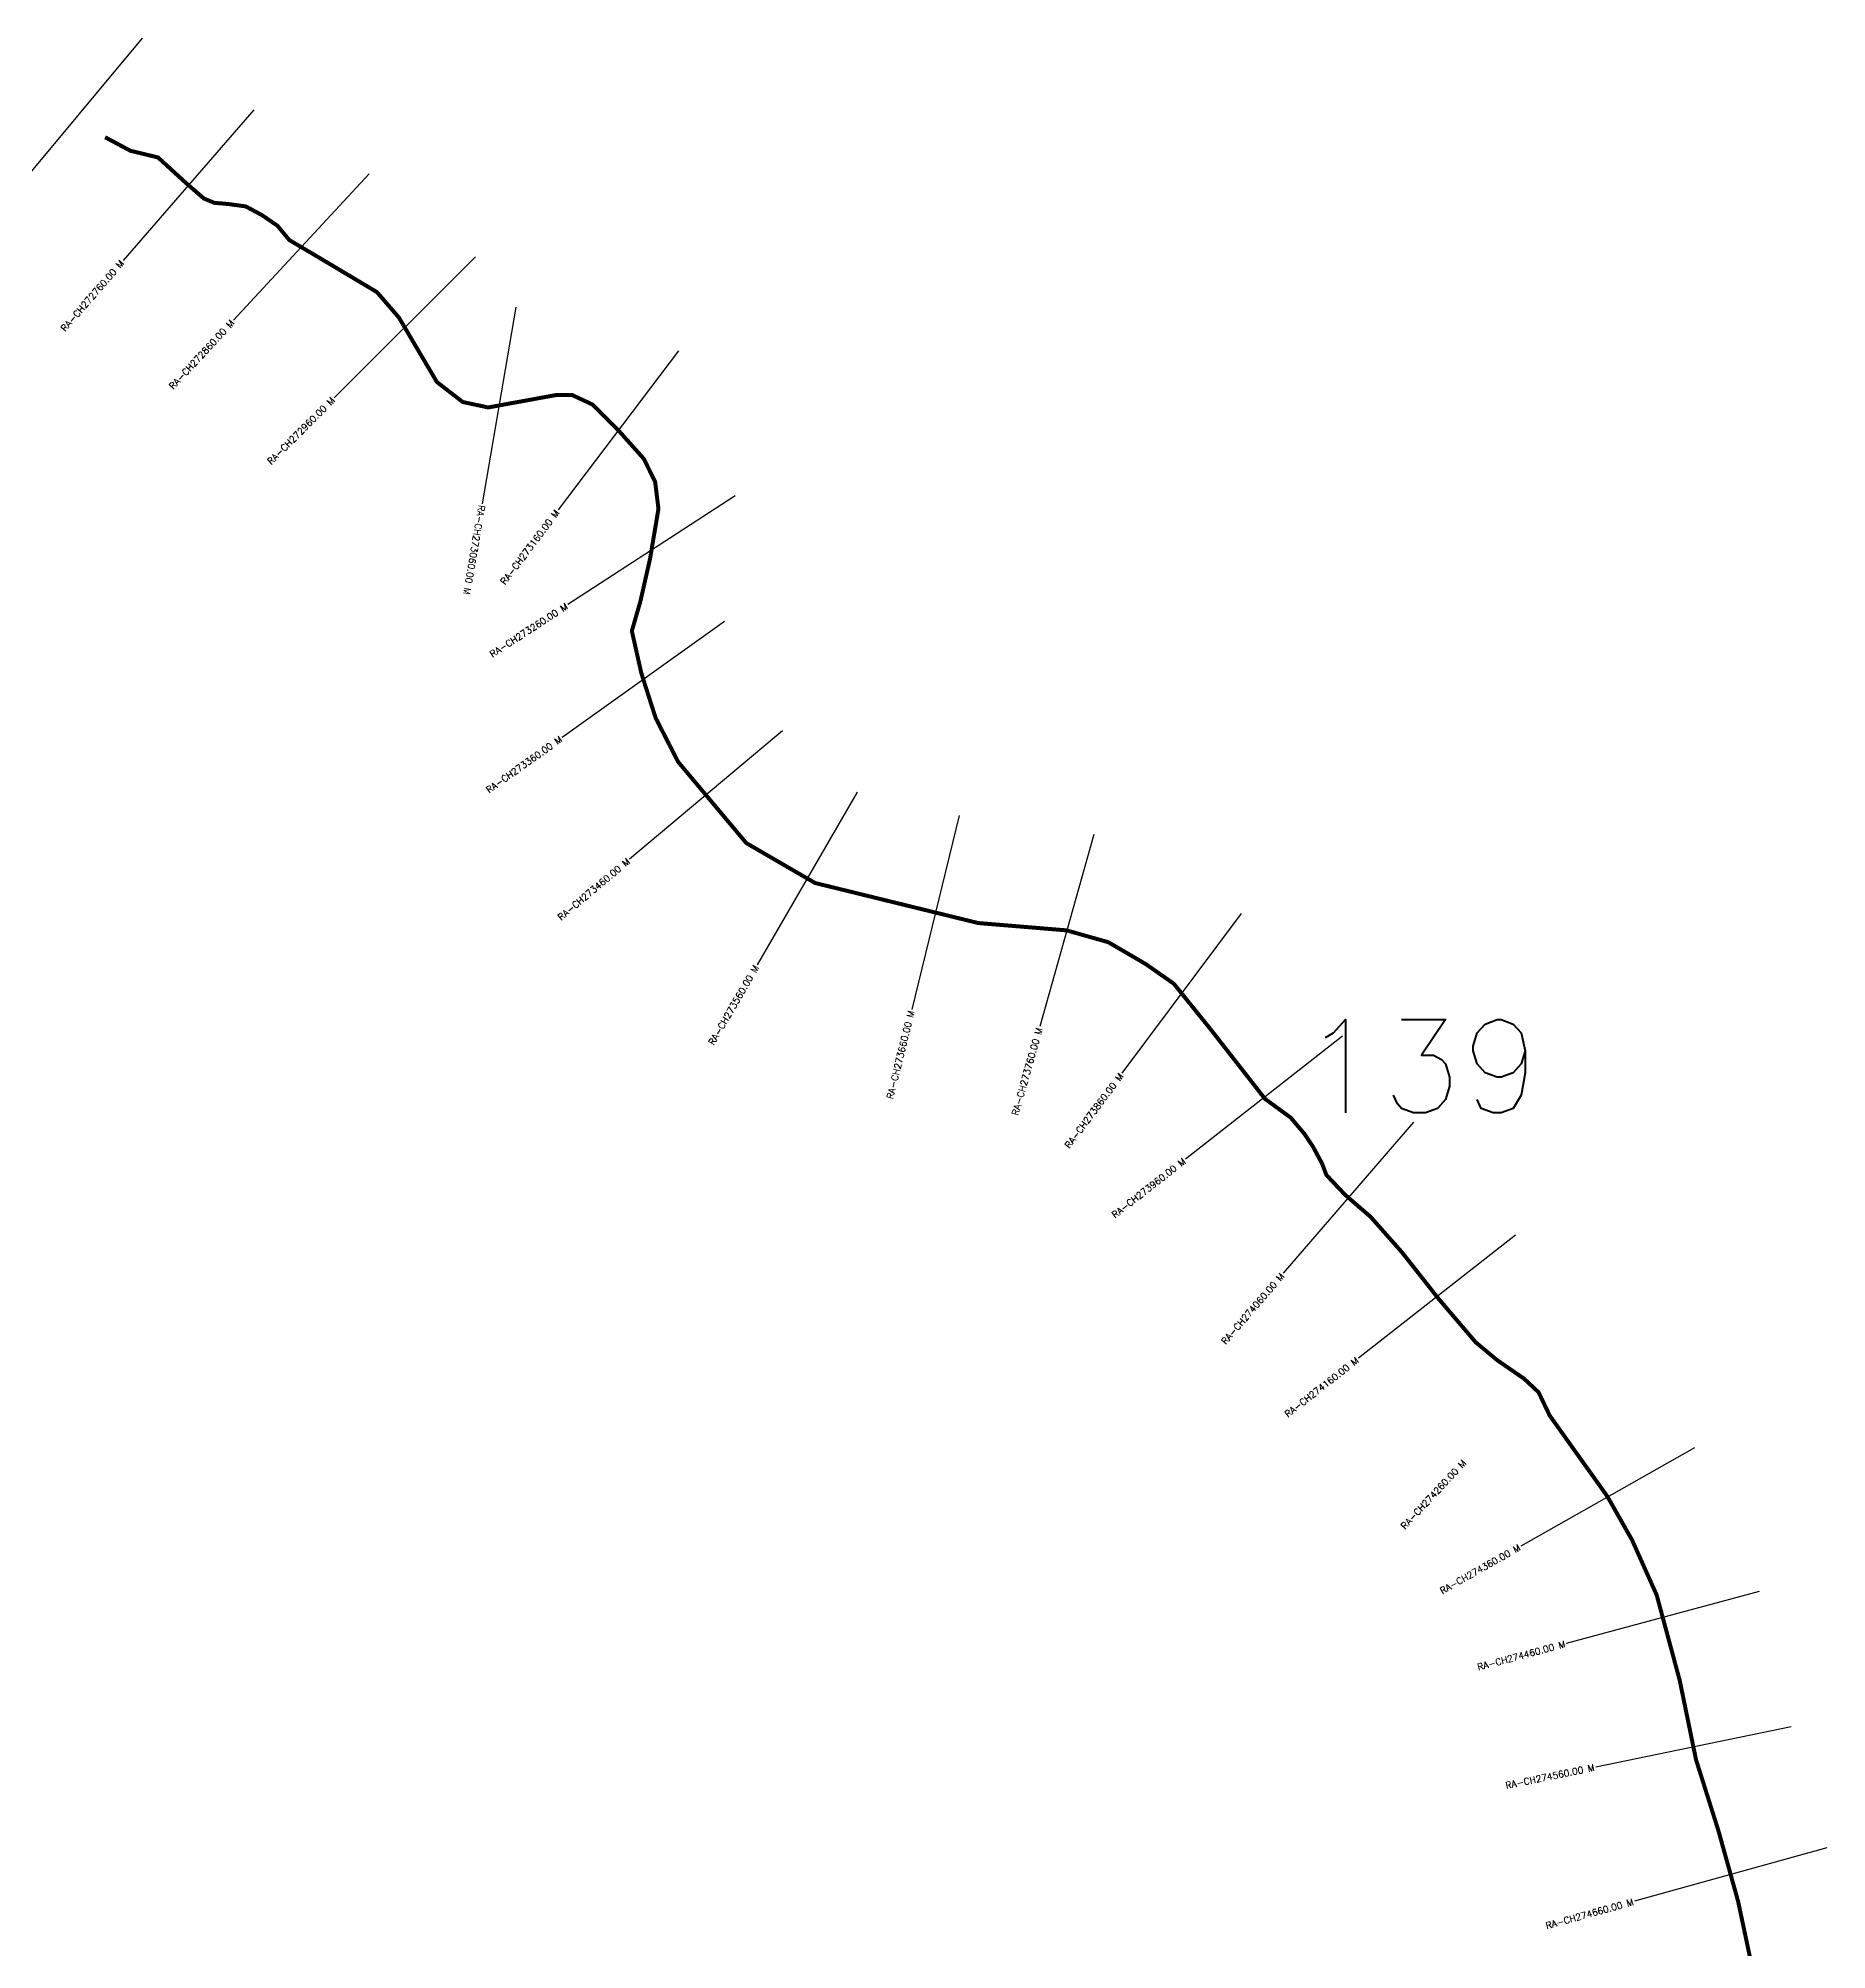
# Model space of a CAD drawing. Header units: metres. Extents: x 281582 to 287357, y 2025748 to 2031196.
# Drawn here: x 282460 to 283804, y 2028110 to 2029547 of the extents above; entities that cross this region are included whole.
import ezdxf
from ezdxf.enums import TextEntityAlignment as Align

# ---------------------------------------------------------------- set-up
doc = ezdxf.new("R2010")
doc.units = ezdxf.units.M
for name, color, linetype in [('CS', 134, 'Continuous'), ('CSMark', 6, 'Continuous'), ('NATURALLY PROTECTED', 3, 'Continuous')]:
    doc.layers.add(name, color=color, linetype=linetype)
doc.styles.get("Standard").update_dxf_attribs({"font": 'simplex.shx'})

msp = doc.modelspace()

# ---------------------------------------------------------------- linework, layer by layer
at = {"layer": 'CS'}
for p, q in [((282538.3, 2029546.6), (282442.4, 2029431.3)), ((282622.3, 2029492.9), (282524, 2029379.6)), ((282708.9, 2029444.6), (282607, 2029334.6)), ((282788.8, 2029382.2), (282682.6, 2029276.3)), ((282819.2, 2029344.5), (282793.8, 2029196.7)), ((282941.5, 2029311.7), (282851, 2029192.1)), ((282984, 2029202.7), (282858.3, 2029120.9)), ((282976, 2029108.2), (282854, 2029021)), ((283019.5, 2029026), (282904.6, 2028929.6)), ((283075.7, 2028980), (283000.5, 2028850.3)), ((283152.3, 2028962.4), (283116.7, 2028816.7)), ((283253.6, 2028948.2), (283213, 2028803.8)), ((283364.4, 2028888.9), (283274.7, 2028768.7)), ((283440.6, 2028796.6), (283322.5, 2028704.1)), ((283493.9, 2028732), (283396, 2028618.4)), ((283570.4, 2028647.1), (283452.4, 2028554.5)), ((283705, 2028487.2), (283574.5, 2028413.3)), ((283753.6, 2028379.2), (283608.7, 2028340.2)), ((283777.7, 2028277.6), (283630.8, 2028247.3)), ((283804.4, 2028186.5), (283659.9, 2028146.4))]:
    msp.add_line(p, q, dxfattribs=at)
at = {"layer": 'NATURALLY PROTECTED', "const_width": 3, "flags": 128}
msp.add_lwpolyline([(282510.5, 2029472.2), (282529.6, 2029462), (282550.3, 2029457), (282570.3, 2029438.7), (282584.8, 2029426.1), (282592.6, 2029422.9), (282603, 2029422), (282616.2, 2029420.2), (282628.5, 2029413.6), (282640, 2029405.7), (282649, 2029394.9), (282673.2, 2029380.6), (282714.8, 2029355.8), (282731.4, 2029336.6), (282745.9, 2029311.9), (282759.9, 2029288.2), (282779.3, 2029273.2), (282798.4, 2029269.1), (282849.3, 2029278.4), (282861.6, 2029278.4), (282876.8, 2029271.3), (282896.1, 2029252.1), (282915.4, 2029230.5), (282923.9, 2029213.2), (282926.4, 2029192.9), (282920.1, 2029155.5), (282912.8, 2029123.3), (282906.4, 2029101.1), (282913.6, 2029069.1), (282924.3, 2029035.7), (282941.2, 2029002.7), (282992.4, 2028941.7), (283044.1, 2028911.7), (283166.7, 2028881.6), (283233.1, 2028876.1), (283264.5, 2028867.2), (283292.9, 2028850.6), (283313.8, 2028835.9), (283341.4, 2028801.7), (283382.2, 2028749.5), (283401.5, 2028735.4), (283412, 2028723), (283418.2, 2028713.7), (283425.1, 2028700.9), (283428.4, 2028692.2), (283442.7, 2028677.1), (283461.6, 2028660.8), (283485.3, 2028634), (283512.3, 2028599.7), (283540.5, 2028566.6), (283556.7, 2028553.1), (283577, 2028539.1), (283587.8, 2028529), (283596.3, 2028511.3), (283639.6, 2028450.6), (283658.1, 2028417.9), (283676.6, 2028376.6), (283693.9, 2028312.5), (283706.2, 2028252.7), (283723, 2028199.5), (283737.8, 2028146.4), (283751, 2028084.1)], dxfattribs=at)

# ---------------------------------------------------------------- texts
at = {"insert": (283409.8, 2028809), "char_height": 70, "attachment_point": 1}
msp.add_mtext_dynamic_manual_height_columns('139', width=95.172, gutter_width=1, heights=[0], dxfattribs=at)
at = {"layer": 'CSMark'}
for s, rotation, p in [('RA-CH272760.00 M', 49.0685, (282523.3, 2029378.8)), ('RA-CH272860.00 M', 47.1781, (282606.3, 2029333.9)), ('RA-CH272960.00 M', 44.9152, (282681.9, 2029275.6)), ('RA-CH273160.00 M', 52.8702, (282850.4, 2029191.3)), ('RA-CH273260.00 M', 33.0771, (282857.5, 2029120.3)), ('RA-CH273360.00 M', 35.5397, (282853.1, 2029020.5)), ('RA-CH273460.00 M', 40.0092, (282903.9, 2028928.9)), ('RA-CH273560.00 M', 59.8756, (283000, 2028849.4)), ('RA-CH273660.00 M', 76.2483, (283116.4, 2028815.7)), ('RA-CH273760.00 M', 74.3016, (283212.7, 2028802.8)), ('RA-CH273860.00 M', 53.2875, (283274.1, 2028767.9)), ('RA-CH273960.00 M', 38.0539, (283321.7, 2028703.5)), ('RA-CH274060.00 M', 49.2264, (283395.3, 2028617.6)), ('RA-CH274160.00 M', 38.1506, (283451.6, 2028553.8)), ('RA-CH274260.00 M', 47.0637, (283532.1, 2028477.1)), ('RA-CH274360.00 M', 29.5259, (283573.6, 2028412.8)), ('RA-CH274460.00 M', 15.077, (283607.8, 2028339.9)), ('RA-CH274560.00 M', 11.6576, (283629.8, 2028247.1)), ('RA-CH274660.00 M', 15.5425, (283659, 2028146.1))]:
    msp.add_text(s, height=5, rotation=rotation, dxfattribs=at).set_placement(p, align=Align.MIDDLE_RIGHT)
msp.add_text('RA-CH273060.00 M', height=5, rotation=260.2584, dxfattribs=at).set_placement((282793.7, 2029195.7), align=Align.MIDDLE_LEFT)

doc.saveas('drawing.dxf')
